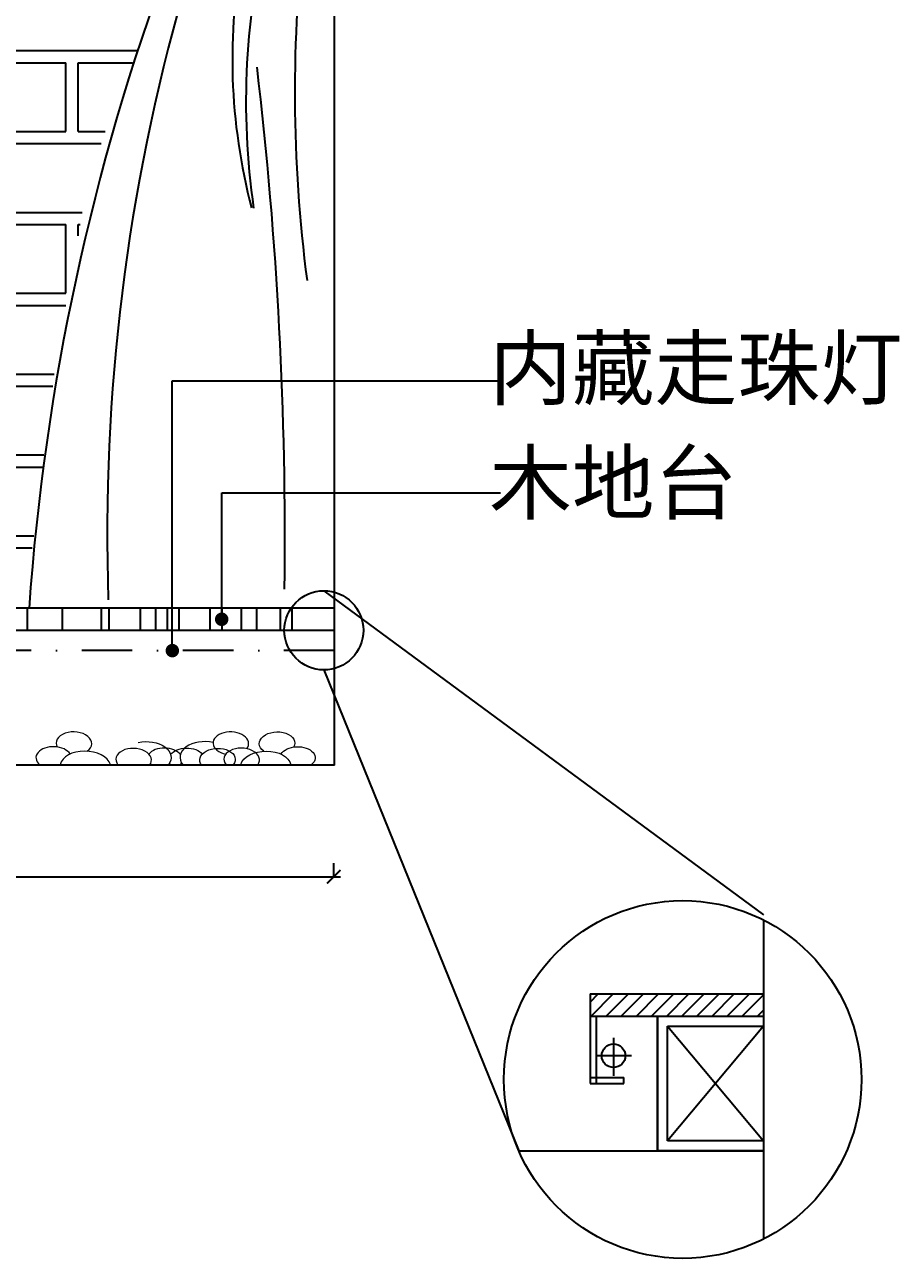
# Model space of a CAD drawing. Header units: millimetres. Extents: x 71641 to 191108, y -23091 to 29972.
# Drawn here: x 111995 to 113294, y -5739 to -3908 of the extents above; entities that cross this region are included whole.
import ezdxf

# ---------------------------------------------------------------- set-up
doc = ezdxf.new("R2010")
doc.units = ezdxf.units.MM
doc.linetypes.add('DASHDOT2', pattern=[0.5, 0.25, -0.125, 0, -0.125])
for name, color, linetype in [('1', 1, 'Continuous'), ('DM', 6, 'Continuous'), ('DOOR', 6, 'Continuous')]:
    doc.layers.add(name, color=color, linetype=linetype)
doc.layers.add('8', color=8, linetype='Continuous', lineweight=0)
doc.styles.add('30', font='SimSun.ttf', dxfattribs={"height": 75})
doc.dimstyles.new('30', dxfattribs={"dimscale": 0, "dimtxt": 90, "dimasz": 20, "dimexe": 20, "dimexo": 20, "dimgap": 10, "dimtad": 1, "dimdec": 0, "dimzin": 0, "dimdsep": 46, "dimtxsty": '30', "dimblk": 'ARCHTICK', "dimcen": 20, "dimdle": 10, "dimclrd": 8, "dimclre": 8, "dimclrt": 2, "dimadec": 0, "dimazin": 0, "dimtfac": 1, "dimtdec": 0, "dimtmove": 2, "dimatfit": 3, "dimldrblk": 'DOT', "dimfxl": 0, "dimtolj": 2, "dimtzin": 0, "dimlwd": -1, "dimarcsym": 0})

# ---------------------------------------------------------------- blocks, each defined once
blk = doc.blocks.new('_ARCHTICK')
at = {"color": 0, "linetype": 'ByBlock', "const_width": 0.15}
blk.add_lwpolyline([(-0.5, -0.5), (0.5, 0.5)], dxfattribs=at)
blk = doc.blocks.new('DOT')
at = {"color": 0, "linetype": 'ByBlock'}
blk.add_line((-0.5, 0), (-1, 0), dxfattribs=at)
at = {"color": 0, "linetype": 'ByBlock', "const_width": 0.5}
blk.add_lwpolyline([(-0.25, 0, 1), (0.25, 0, 1)], format="xyb", close=True, dxfattribs=at)
blk = doc.blocks.new('*D201')
at = {"color": 8, "lineweight": -2}
for p, q in [((108718.9, -5172.3), (108718.9, -5152.6)), ((112454.2, -5172.3), (112454.2, -5152.6))]:
    blk.add_line(p, q, dxfattribs=at)
at = {"color": 8}
blk.add_line((108708.9, -5172.6), (112464.2, -5172.6), dxfattribs=at)
at = {"layer": 'Defpoints', "color": 0}
for p in [(112454.2, -5172.6), (108718.9, -5192.3), (112454.2, -5192.3)]:
    blk.add_point(p, dxfattribs=at)
at = {"color": 8, "xscale": 20, "yscale": 20, "zscale": 20, "rotation": 180}
blk.add_blockref('_ARCHTICK', (108718.9, -5172.6), dxfattribs=at)
at = {"color": 8, "xscale": 20, "yscale": 20, "zscale": 20}
blk.add_blockref('_ARCHTICK', (112454.2, -5172.6), dxfattribs=at)
at = {"color": 2, "insert": (110586.6, -5125.1), "char_height": 75, "attachment_point": 5, "style": '30'}
blk.add_mtext('\\A2;3735', dxfattribs=at)
blk = doc.blocks.new('_Dot')
at = {"color": 0, "linetype": 'ByBlock', "lineweight": -2}
blk.add_line((-0.5, 0), (-1, 0), dxfattribs=at)
at = {"color": 0, "linetype": 'ByBlock', "const_width": 0.5}
blk.add_lwpolyline([(-0.25, 0, 1), (0.25, 0, 1)], format="xyb", close=True, dxfattribs=at)

msp = doc.modelspace()

# ---------------------------------------------------------------- hatches: boundary and pattern name
h = msp.add_hatch()
h.set_pattern_fill('BRICKS', color=249, scale=600, style=0, pattern_type=2)
h.set_pattern_definition([(0, (-4175.64, 6613.09), (150, 120), [282, -18]), (0, (-4175.64, 6715.09), (150, 120), [282, -18]), (90, (-4175.64, 6613.09), (-150, 120), [102, -138]), (90, (-4193.64, 6613.09), (-150, 120), [102, -138])])
h.paths.add_polyline_path([(109793.4, -4774.1), (109793.4, -4739.4), (109712.2, -4711.5), (109668.8, -4711.5), (109656.4, -4708.4), (109647.1, -4692.9), (109634.7, -4683.6), (109634.7, -3909.5), (112179.8, -3909.5), (112130.2, -4021), (112086.8, -4151), (112040.3, -4417.3), (111993.8, -4782.7), (111817.2, -4764.1), (111817.2, -4733.2), (111817.2, -4711.5), (111817.2, -4671.2), (111842, -4631), (111851.3, -4615.5), (111873, -4637.2), (111888.5, -4627.9), (111907.1, -4593.8), (111897.8, -4593.8), (111916.4, -4603.1), (111919.5, -4575.2), (111904, -4562.9), (111879.2, -4522.6), (111894.7, -4519.5), (111919.5, -4513.3), (111935, -4538.1), (111966, -4531.9), (111981.4, -4516.4), (111993.8, -4482.4), (111987.6, -4451.4), (111972.2, -4445.2), (111928.8, -4451.4), (111922.6, -4482.4), (111910.2, -4488.5), (111876.1, -4476.2), (111919.5, -4445.2), (111938.1, -4426.6), (111938.1, -4401.8), (111888.5, -4392.6), (111885.4, -4383.3), (111835.8, -4395.6), (111817.2, -4435.9), (111804.8, -4479.3), (111767.6, -4494.7), (111783.1, -4448.3), (111801.7, -4401.8), (111804.8, -4355.4), (111829.6, -4361.6), (111854.4, -4380.2), (111891.6, -4336.8), (111916.4, -4308.9), (111931.9, -4302.8), (111935, -4262.5), (111919.5, -4247), (111891.6, -4231.5), (111854.4, -4231.5), (111823.4, -4247), (111786.2, -4290.4), (111773.8, -4318.2), (111745.9, -4336.8), (111745.9, -4343), (111745.9, -4312), (111721.1, -4293.5), (111671.6, -4299.7), (111653, -4299.7), (111603.4, -4315.1), (111594.1, -4374), (111631.3, -4411.1), (111690.2, -4435.9), (111718, -4401.8), (111736.6, -4448.3), (111721.1, -4463.8), (111684, -4470), (111659.2, -4482.4), (111662.3, -4513.3), (111668.5, -4550.5), (111680.9, -4550.5), (111680.9, -4575.2), (111668.5, -4590.7), (111656.1, -4624.8), (111671.6, -4652.7), (111705.6, -4665), (111711.8, -4692.9), (111718, -4717.7), (111724.2, -4767.2), (110543.6, -4767.2), (110543.6, -4655.8), (110543.6, -4600), (110543.6, -4497.8), (110543.6, -4423.5), (110543.6, -4404.9), (110521.9, -4404.9), (110521.9, -4370.9), (110475.4, -4352.3), (110475.4, -4315.1), (110472.3, -4299.7), (110459.9, -4290.4), (110288.3, -4246.8), (110136.4, -4184.8), (110015.6, -4101.2), (109894.7, -4005.2), (109869.9, -3968.1), (109835.8, -3971.2), (109838.9, -3992.9), (109845.1, -4054.8), (109863.7, -4101.2), (109873, -4150.8), (109894.4, -4271), (109900.8, -4378.7), (109891.6, -4460.4), (109891.6, -4587.4), (109863.7, -4708.1), (109835.8, -4736), (109838.2, -4774.1)])
h = msp.add_hatch()
h.set_pattern_fill('ANSI31', color=8, scale=5, style=0)
h.set_pattern_definition([(45, (-4340.918, 6040.585), (-11.2253202, 11.2253202), [])])
h.paths.add_polyline_path([(113092.3, -5379.6), (113092.3, -5346.6), (112834.8, -5346.6), (112834.8, -5379.6)])

# ---------------------------------------------------------------- linework, layer by layer
at = {"color": 0}
for q in [(112455.2, -2207.1), (108718.9, -5007.1)]:
    msp.add_line((112455.2, -5007.1), q, dxfattribs=at)
at = {"color": 137}
for p, q in [((112439.4, -4748.3), (113092.3, -5229.3)), ((112439.4, -4865.7), (112729, -5579.6))]:
    msp.add_line(p, q, dxfattribs=at)
at = {"color": 1}
for p, q in [((112455.2, -4774.1), (108718.9, -4774.1)), ((112455.2, -4807.1), (108718.9, -4807.1)), ((113092.3, -5236.7), (113092.3, -5710.2)), ((112729, -5579.6), (113092.3, -5579.6))]:
    msp.add_line(p, q, dxfattribs=at)
at = {"color": 191}
for p, q in [((112050.9, -4774.1), (112050.9, -4807.1)), ((112108.7, -4774.1), (112108.7, -4807.1)), ((112120.2, -4774.1), (112120.2, -4807.1)), ((112166.4, -4774.1), (112166.4, -4807.1)), ((112189.5, -4774.1), (112189.5, -4807.1)), ((112206.8, -4774.1), (112206.8, -4807.1)), ((112224.1, -4774.1), (112224.1, -4807.1)), ((112270.3, -4774.1), (112270.3, -4807.1)), ((112287.7, -4774.1), (112287.7, -4807.1)), ((112316.5, -4774.1), (112316.5, -4807.1)), ((112339.6, -4774.1), (112339.6, -4807.1)), ((112374.3, -4774.1), (112374.3, -4807.1)), ((112391.6, -4774.1), (112391.6, -4807.1))]:
    msp.add_line(p, q, dxfattribs=at)
at = {"color": 191, "linetype": 'DASHDOT2', "ltscale": 300}
msp.add_line((112455.2, -4837.1), (108718.9, -4837.1), dxfattribs=at)
at = {"color": 3}
for p, q in [((112834.8, -5346.6), (113092.3, -5346.6)), ((112834.8, -5346.6), (112834.8, -5479.6)), ((112834.8, -5379.6), (113092.3, -5379.6)), ((112934.8, -5379.6), (112934.8, -5579.6)), ((112884.8, -5479.6), (112884.8, -5470.6)), ((112834.8, -5479.6), (112884.8, -5479.6))]:
    msp.add_line(p, q, dxfattribs=at)
at = {"color": 11}
for p, q in [((112843.8, -5379.6), (112843.8, -5479.6)), ((112834.8, -5470.6), (112884.8, -5470.6))]:
    msp.add_line(p, q, dxfattribs=at)
at = {"color": 140}
for p, q in [((112949.8, -5394.6), (113092.3, -5394.6)), ((112949.8, -5564.6), (112949.8, -5394.6)), ((113092.3, -5564.6), (112949.8, -5564.6))]:
    msp.add_line(p, q, dxfattribs=at)
at = {"color": 8}
for p, q in [((112949.8, -5394.6), (113092.3, -5564.6)), ((113092.3, -5394.6), (112949.8, -5564.6))]:
    msp.add_line(p, q, dxfattribs=at)
at = {"color": 4}
for p, q in [((112869.5, -5411.7), (112869.5, -5468)), ((112843.2, -5437.7), (112896.2, -5437.7))]:
    msp.add_line(p, q, dxfattribs=at)
at = {"color": 3}
msp.add_lwpolyline([(112934.8, -5379.6), (113092.3, -5379.6), (113092.3, -5579.6), (112934.8, -5579.6)], close=True, dxfattribs=at)
at = {"color": 137}
for centre, radius in [((112439.4, -4807), 58.7), ((112972.2, -5473.5), 265.4)]:
    msp.add_circle(centre, radius, dxfattribs=at)
at = {"color": 4}
msp.add_circle((112869.5, -5438.3), 17.5, dxfattribs=at)
at = {"layer": '1', "color": 6}
msp.add_line((111998.9, -4774.1), (111998.9, -4807.1), dxfattribs=at)
at = {"layer": '8', "color": 11}
for centre, major_axis, start_param, end_param in [((112068.4, -4974.6), (26.4, -0.8), 5.561338, 9.813325), ((112301.3, -4974.6), (26.4, -0.8), 5.835622, 10.72641), ((112263.6, -4996.3), (37.7, -1.1), 7.566707, 9.903369), ((112038.3, -4996.6), (26.4, -0.8), 6.691322, 10.085646), ((112085.4, -5010.3), (37.7, -1.1), 0.213033, 3.023221), ((112157, -4999), (26.4, -0.8), 5.82783, 9.926574), ((112202.9, -4998.7), (26.4, -0.8), 6.775986, 8.969422), ((112317.4, -4998.7), (26.4, -0.8), 5.855907, 9.946718), ((112202.9, -4998.7), (26.4, -0.8), 9.946718, 9.995465), ((112202.9, -4998.7), (26.4, -0.8), 5.855907, 6.006729)]:
    msp.add_ellipse(centre, major_axis=major_axis, ratio=0.638943, start_param=start_param, end_param=end_param, dxfattribs=at)
at = {"layer": '8', "color": 11, "extrusion": (0, 0, -1)}
for centre, major_axis, start_param, end_param in [((112369.9, -4974.6), (26.4, 0.8), 2.419746, 6.671732), ((112174.8, -4996.3), (37.7, 1.1), 4.425114, 6.761776), ((112235.4, -4998.7), (26.4, 0.8), 3.634393, 5.82783), ((112281.4, -4999), (26.4, 0.8), 2.686237, 6.784982), ((112352.9, -5010.3), (37.7, 1.1), 3.354626, 6.164814), ((112400, -4996.6), (26.4, 0.8), 3.549729, 6.944053), ((112235.4, -4998.7), (26.4, 0.8), 2.714315, 2.865137), ((112235.4, -4998.7), (26.4, 0.8), 0.52194, 0.570687)]:
    msp.add_ellipse(centre, major_axis=major_axis, ratio=0.638943, start_param=start_param, end_param=end_param, dxfattribs=at)
at = {"layer": 'DM', "color": 8}
for centre, radius, start, end in [((113421.1, -4022.4), 1097.4, 165.7794, 188.2796), ((113173.8, -3959.3), 870.3, 169.0458, 194.7129), ((115046.7, -4666), 2929, 164.038, 181.8698)]:
    msp.add_arc(centre, radius, start, end, dxfattribs=at)
at = {"layer": 'DOOR', "color": 191, "linetype": 'Continuous'}
for centre, radius, start, end in [((114574.4, -4007.6), 2178.1, 173.281, 187.3976), ((115449.7, -5016.4), 3456.5, 159.6005, 175.9797), ((106423.7, -4671.2), 5957.8, 359.28332, 6.74587)]:
    msp.add_arc(centre, radius, start, end, dxfattribs=at)

# ---------------------------------------------------------------- texts
at = {"color": 2, "char_height": 90, "attachment_point": 1, "style": '30'}
for s, insert in [('内藏走珠灯', (112684.9, -4372.9)), ('木地台', (112684.9, -4542.9))]:
    msp.add_mtext(s, dxfattribs=dict(at, insert=insert))

# ---------------------------------------------------------------- dimensions: what is measured, and where the dimension line sits
at = {"color": 3}
dim = msp.add_aligned_dim(p1=(108718.9, -5192.3), p2=(112454.2, -5192.3), distance=19.6, dimstyle='30', override={"dimscale": 1, "dimtxt": 75, "dimldrblk": 'DOT'}, dxfattribs=at)
dim.commit()
dim.dimension.update_dxf_attribs({"geometry": '*D201', "text_midpoint": (110586.6, -5125.1)})

# ---------------------------------------------------------------- leaders
for points in [[(112214.4, -4837.1), (112214.4, -4436.9), (112704.4, -4436.9)], [(112287.7, -4790.6), (112287.7, -4603.2), (112701.6, -4603.2)]]:
    msp.add_leader(points, dimstyle='30', override={"dimscale": 1, "dimtxt": 75, "dimtad": 0, "dimldrblk": 'DOT'}, dxfattribs=at)

doc.saveas('drawing.dxf')
